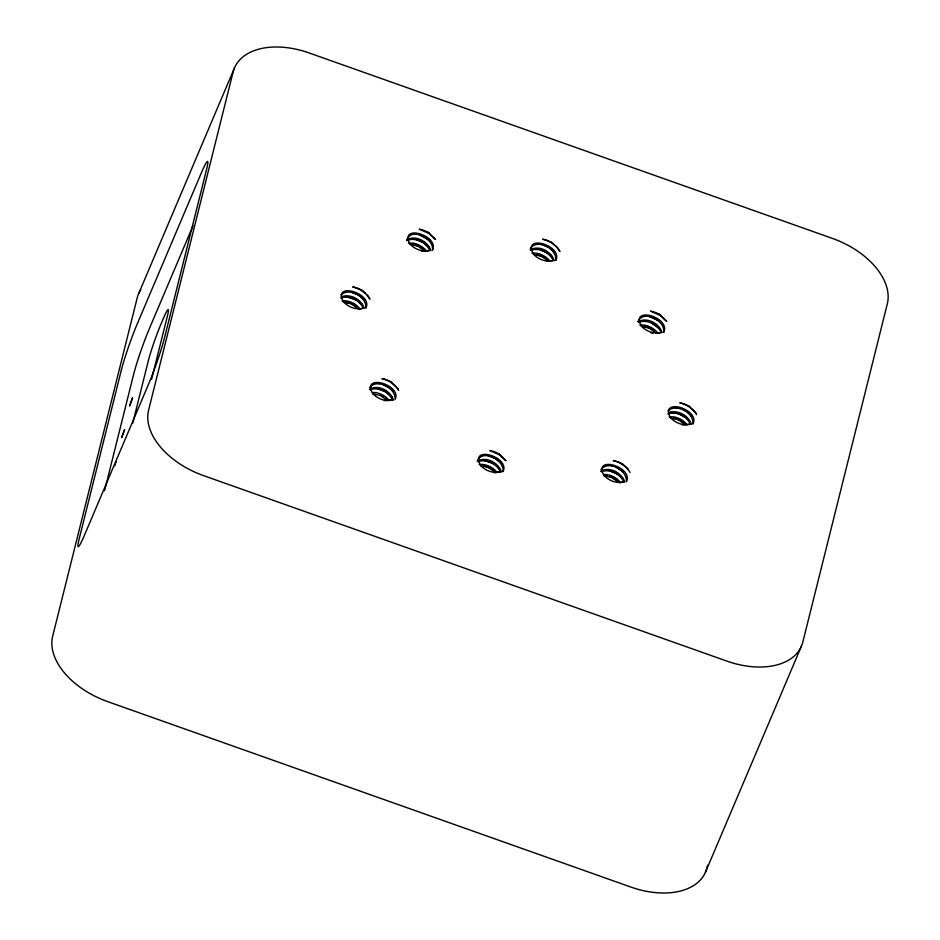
<?xml version="1.0" encoding="UTF-8"?>
<svg xmlns="http://www.w3.org/2000/svg" width="940" height="940" viewBox="0 0 940 940"><rect width="100%" height="100%" fill="white"/><g stroke="black" fill="none" stroke-linecap="round" stroke-linejoin="round"><path stroke-width="1.41" d="M395.693 398.149C399.641 383.978 362.194 373.838 372.357 392.99A14.123 8.777 23 0 0 392.051 399.982L384.272 400.628M365.86 307.932C366.764 296.629 349.586 287.252 340.95 294.808M395.094 399.629C396.304 388.149 377.046 377.88 369.655 387.597M432.435 250.193C434.727 238.09 409.617 226.669 406.879 240.675M503.006 471.563C504.686 459.86 482.796 448.827 477.356 460.741M555.822 260.227C557.02 248.759 537.774 238.478 530.371 248.195M626.393 481.609C627.603 470.129 608.345 459.86 600.954 469.577M663.734 332.173C665.414 320.458 643.524 309.424 638.072 321.351M692.968 423.87C693.873 412.566 676.694 403.178 668.058 410.733M104.54 490.821L133.644 374.32A34.803 2.667 -70.5 0 1 149.589 328.072L192.982 225.847M132.716 423.235L148.285 360.913A27.848 2.127 -70.5 0 1 161.034 323.924A72.157 5.523 -70.5 0 1 164.453 315.957A27.848 2.127 -70.5 0 1 167.473 315.711L151.54 379.454M707.609 865.153L706.904 867.984A69.607 43.24 23 0 1 630.916 887.066L107.548 701.581A69.607 43.24 23 0 1 52.687 636.133L137.169 297.992A69.607 43.24 23 0 1 140.8 289.708M366.001 307.862C372.745 293.068 332.795 281.424 343.123 301.305A14.123 8.777 23 0 0 362.816 308.285L359.162 309.06M432.576 250.122C439.321 235.329 399.371 223.685 409.699 243.566A14.123 8.777 23 0 0 429.392 250.545L421.613 251.192M555.963 260.168C562.707 245.363 522.746 233.719 533.086 253.6A14.123 8.777 23 0 0 552.779 260.58L547.092 261.414M503.159 471.492C509.891 456.699 469.941 445.055 480.27 464.936A14.123 8.777 23 0 0 499.974 471.915L494.287 472.75M663.875 332.102C670.62 317.309 630.67 305.653 640.998 325.534A14.123 8.777 23 0 0 660.691 332.513L657.036 333.301M626.534 481.538C633.278 466.734 593.328 455.089 603.656 474.97A14.123 8.777 23 0 0 623.361 481.95L619.695 482.737M693.109 423.799C699.854 408.994 659.904 397.35 670.232 417.231A14.123 8.777 23 0 0 689.925 424.21L682.146 424.868M114.786 465.794L115.162 464.724M138.638 293.703L234.565 67.715M705.435 872.285L801.362 646.297M115.925 462.797L116.243 462.081M406.714 239.864C415.386 234.612 428.182 241.439 430.873 250.71M530.101 249.899C538.773 244.659 551.569 251.485 554.259 260.744M369.385 389.301C378.045 384.049 390.84 390.876 393.531 400.146M638.025 321.832C646.685 316.592 659.481 323.419 662.171 332.678M477.297 461.235C485.968 455.982 498.752 462.809 501.455 472.08M600.684 471.269C609.355 466.029 622.139 472.855 624.83 482.114M341.232 296.817C350.091 293.28 361.63 299.413 364.297 308.449M668.34 412.754C677.2 409.206 688.738 415.339 691.405 424.375M407.349 240.346C415.832 237.068 426.302 242.543 429.886 250.581M340.774 298.086C349.257 294.808 359.726 300.283 363.322 308.32M530.736 250.393C539.207 247.114 549.688 252.578 553.272 260.627M370.007 389.783C378.491 386.505 388.96 391.98 392.556 400.017M638.659 322.326C647.131 319.048 657.601 324.512 661.196 332.56M477.931 461.716C486.403 458.438 496.884 463.913 500.468 471.962M667.882 414.023C676.365 410.745 686.834 416.209 690.43 424.257M601.318 471.763C609.79 468.484 620.259 473.948 623.855 481.997M408.618 243.119C415.386 242.367 422.295 245.716 426.49 250.968M531.993 253.166C538.773 252.413 545.67 255.762 549.877 261.014M342.043 300.87C348.811 300.107 355.72 303.467 359.914 308.708M639.917 325.099C646.685 324.347 653.594 327.696 657.789 332.948M669.151 416.796C675.919 416.044 682.828 419.393 687.023 424.645M479.189 464.501C485.957 463.737 492.865 467.098 497.072 472.35M373.004 392.415C379.208 392.474 385.306 395.552 389.148 400.405M604.303 474.395C610.507 474.453 616.605 477.532 620.447 482.385M409.957 244.318L417.806 246.08L424.762 250.933M533.344 254.352L541.193 256.115L548.149 260.968M343.382 302.057L351.231 303.82L358.187 308.673M641.256 326.286L649.105 328.06L656.061 332.913M372.616 393.743L380.465 395.517L387.421 400.37M670.49 417.983L678.339 419.745L685.295 424.61M480.528 465.688L488.377 467.45L495.345 472.303M603.915 475.722L611.764 477.485L618.72 482.349M412.249 233.613L417.231 234.213M374.907 383.05L379.889 383.649M606.206 465.018L608.65 465.171M533.591 248.665L538.585 249.3M670.749 412.308L675.743 412.93M675.226 407.431L680.349 408.618M346.085 296.535L356.237 300.013M483.231 460.177L493.382 463.655M410.627 243.836L418.312 246.08L423.082 248.853M641.926 325.804L649.611 328.06L654.381 330.821M344.052 301.576L351.736 303.82L356.507 306.593M604.584 475.24L607.134 475.711M650.797 332.772L652.912 333.171M415.856 233.496L418.429 234.048M648.53 316.193L658.47 320.657M350.655 291.952L358.269 294.937L364.591 299.907M611.188 465.629L613.773 466.358M487.813 455.583L495.415 458.579L501.748 463.538M415.21 239.254L422.8 242.273L429.11 247.267M377.868 388.69L385.471 391.71L391.769 396.704M609.167 470.67L616.769 473.69M536.564 254.341L544.154 257.396M673.71 417.971L681.3 421.026L685.73 424.198M483.748 465.676L491.35 468.731L495.768 471.904M379.055 388.537L381.64 389.395M543.202 244.988L548.22 247.243M419.816 234.941L429.298 240.346M382.474 384.378L389.83 388.114L393.825 391.604M541.17 250.04L548.514 253.8M678.316 413.671L685.659 417.43M609.719 476.474L617.039 480.258M489.552 461.329L492.078 462.445M416.949 245.011L419.475 246.139M682.91 409.617L685.377 410.874M616.334 467.356L623.255 471.751M651.643 322.996L660.409 329.235M380.97 395.517L383.426 396.786M356.965 293.738L359.386 295.078M494.111 457.369L496.531 458.72M652.807 323.043L655.215 324.394M421.496 241.075L423.916 242.426M384.166 390.5L386.575 391.863M542.85 256.174L545.259 257.536M680.008 419.816L682.417 421.179M666.119 320.975L660.514 315.57L650.562 311.14A18.048 11.21 23 0 1 659.293 314.242L666.836 321.351M559.465 251.05C555.951 244.87 549.442 240.851 542.65 239.207A18.048 11.21 23 0 1 551.38 242.297L557.455 247.443L560.04 251.438M696.611 414.681C693.109 408.501 686.588 404.494 679.796 402.837A18.048 11.21 23 0 1 688.527 405.927L696.07 413.036M434.821 239.007L429.216 233.59L419.264 229.172A18.048 11.21 23 0 1 427.994 232.262L435.537 239.371M630.047 472.421C626.534 466.24 620.012 462.233 613.221 460.577A18.048 11.21 23 0 1 621.951 463.679L628.038 468.813M369.502 298.744C366.001 292.563 359.48 288.557 352.688 286.912A18.048 11.21 23 0 1 361.418 290.002L365.719 293.28M505.403 460.377L499.786 454.96L489.834 450.542A18.048 11.21 23 0 1 498.564 453.632L506.108 460.741M398.736 390.441C395.235 384.26 388.714 380.254 381.922 378.609A18.048 11.21 23 0 1 390.652 381.699L398.196 388.808M388.62 386.775L392.908 390.065M659.293 314.242L660.938 315.382M551.38 242.297L553.026 243.448M688.527 405.927L690.172 407.079M427.994 232.262L429.639 233.414M621.951 463.679L623.596 464.818M361.418 290.002L363.063 291.153M498.564 453.632L500.221 454.784M390.652 381.699L392.297 382.85M550.558 248.712L554.553 252.202M687.704 412.343L691.711 415.832M619.084 475.17L623.067 478.672M358.551 301.505L362.535 305.007M495.697 465.136L497.824 466.804M546.469 258.888L548.572 260.568M385.741 398.278L387.856 399.958M428.205 238.901L430.238 240.628M549.548 254.023L551.569 255.762M367.493 295.148L370.078 299.132M121.73 437.464L124.597 429.662L121.73 437.464M129.65 405.763L132.517 397.961L129.65 405.763M121.377 369.972L79.136 539.043A34.803 2.667 -70.5 0 0 84.518 535.06L148.461 384.413A34.803 2.667 -70.5 0 0 164.406 338.165L206.647 169.094A34.803 2.667 -70.5 0 0 201.266 173.078L137.322 323.724A34.803 2.667 -70.5 0 0 121.377 369.972M233.096 72.016L148.602 410.146A69.607 43.24 23 0 0 203.463 475.593L726.843 661.09A69.607 43.24 23 0 0 802.831 642.008L887.313 303.867A69.607 43.24 23 0 0 832.452 238.419L309.084 52.934A69.607 43.24 23 0 0 233.096 72.016"/></g></svg>
